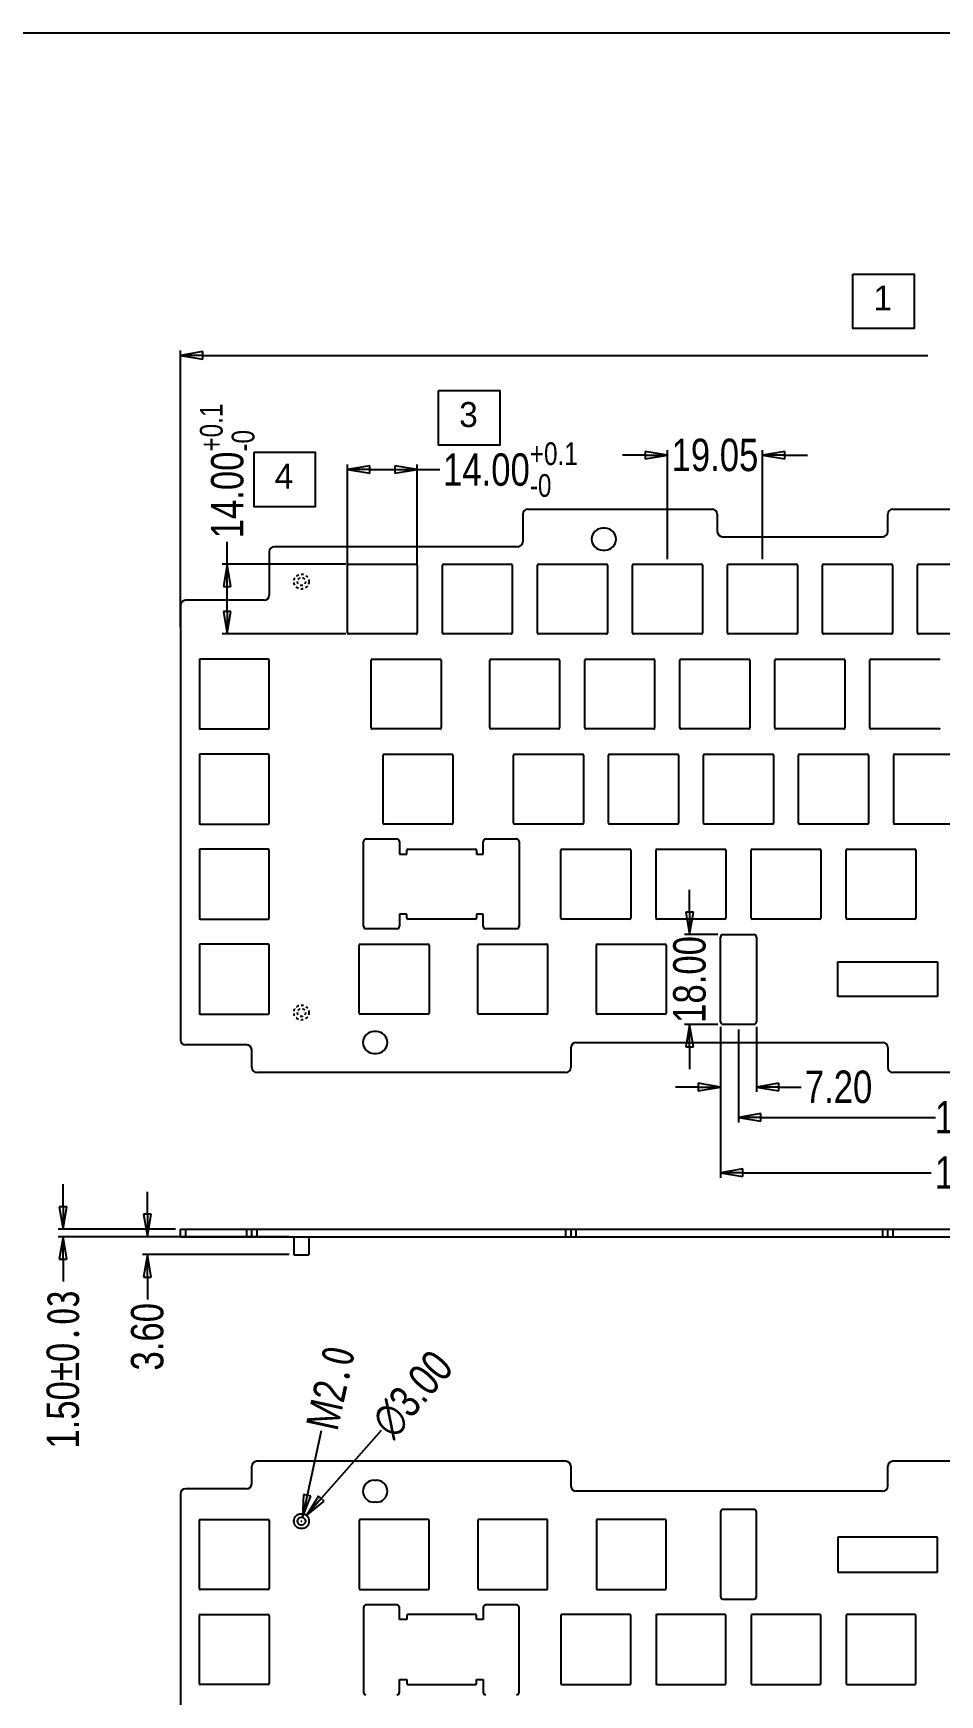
# Model space of a CAD drawing. Header units: inches. Extents: x 1737 to 2528, y 62 to 622.
# Drawn here: x 1913.7 to 2095.4, y 289.1 to 622.2 of the extents above; entities that cross this region are included whole.
import ezdxf

# ---------------------------------------------------------------- set-up
doc = ezdxf.new("R2010")
doc.units = ezdxf.units.IN
doc.header["$LTSCALE"] = 5
doc.header["$MEASUREMENT"] = 0
doc.header["$PDMODE"] = 3
doc.header["$PDSIZE"] = 0.3125
doc.linetypes.add('HIDDEN', pattern=[0.2, 0.1, -0.1])
doc.layers.get('0').update_dxf_attribs({"linetype": 'CONTINUOUS'})
doc.layers.get('Defpoints').update_dxf_attribs({"linetype": 'CONTINUOUS'})
doc.styles.get("Standard").update_dxf_attribs({"font": 'txt', "width": 0.8})
doc.styles.add('Youyuan', font='SIMYOU.TTF')
doc.dimstyles.get("Standard").update_dxf_attribs({"dimtxt": 6.5, "dimasz": 4.5, "dimexe": 1, "dimexo": 1, "dimgap": 0.09, "dimtad": 0, "dimzin": 4, "dimdsep": 46, "dimtxsty": 'STANDARD', "dimblk": 'CLOSED', "dimcen": 0.09, "dimclrd": 5, "dimclre": 5, "dimclrt": 6, "dimadec": 0, "dimazin": 0, "dimtp": 0.01, "dimtm": 0.01, "dimtfac": 1, "dimtofl": 0, "dimtmove": 0, "dimatfit": 3, "dimldrblk": 'CLOSED', "dimfxl": 1, "dimtolj": 1, "dimtzin": 4, "dimarcsym": 0})

# ---------------------------------------------------------------- blocks, each defined once
blk = doc.blocks.new('_CLOSED')
at = {"color": 0, "linetype": 'ByBlock'}
for p, q in [((0, 0), (-1, 0.167)), ((-1, 0.167), (-1, -0.167)), ((-1, -0.167), (0, 0)), ((-1, 0), (0, 0))]:
    blk.add_line(p, q, dxfattribs=at)
blk = doc.blocks.new('*D1')
at = {"color": 5, "lineweight": -2}
for p, q in [((1943.21, 503.13), (1943.21, 558.63)), ((1947.71, 557.63), (2093.02, 557.63)), ((2286.48, 557.63), (2141.16, 557.63)), ((2290.98, 515.13), (2290.98, 558.63))]:
    blk.add_line(p, q, dxfattribs=at)
at = {"layer": 'Defpoints', "color": 0}
for p in [(2290.98, 557.63), (2290.98, 514.13), (1943.21, 502.13)]:
    blk.add_point(p, dxfattribs=at)
at = {"color": 5, "lineweight": -2, "xscale": 4.5, "yscale": 4.5, "zscale": 4.5, "rotation": 180}
blk.add_blockref('_CLOSED', (1943.21, 557.63), dxfattribs=at)
at = {"color": 5, "lineweight": -2, "xscale": 4.5, "yscale": 4.5, "zscale": 4.5}
blk.add_blockref('_CLOSED', (2290.98, 557.63), dxfattribs=at)
at = {"color": 6, "insert": (2117.09, 557.63), "char_height": 6.5, "attachment_point": 5}
blk.add_mtext('\\A1;347.77%%P0{\\fSimSun|b0|i0|c134|p2;.15}', dxfattribs=at)
blk = doc.blocks.new('*D3')
at = {"color": 5, "lineweight": -2}
for p, q in [((1919.69, 386.95), (1919.69, 391.45)), ((1942.21, 382.45), (1918.69, 382.45)), ((1942.21, 380.95), (1918.69, 380.95)), ((1919.69, 376.45), (1919.69, 371.95))]:
    blk.add_line(p, q, dxfattribs=at)
at = {"layer": 'Defpoints', "color": 0}
for p in [(1919.69, 380.95), (1943.21, 382.45), (1943.21, 380.95)]:
    blk.add_point(p, dxfattribs=at)
at = {"color": 5, "lineweight": -2, "xscale": 4.5, "yscale": 4.5, "zscale": 4.5}
for p, rotation in [((1919.69, 382.45), 270), ((1919.69, 380.95), 90)]:
    blk.add_blockref('_CLOSED', p, dxfattribs=dict(at, rotation=rotation))
at = {"color": 6, "insert": (1919.69, 354.38), "char_height": 6.5, "attachment_point": 5, "rotation": 90}
blk.add_mtext('\\A1;1.50%%P0{\\fSimSun|b0|i0|c134|p2;.03}', dxfattribs=at)
blk = doc.blocks.new('*D4')
at = {"color": 5, "lineweight": -2}
for p, q in [((1952.58, 515.78), (1952.58, 520.28)), ((1976.38, 515.78), (1951.58, 515.78)), ((1952.58, 506.28), (1952.58, 511.28)), ((1976.38, 501.78), (1951.58, 501.78))]:
    blk.add_line(p, q, dxfattribs=at)
at = {"layer": 'Defpoints', "color": 0}
for p in [(1952.58, 515.78), (1977.38, 515.78), (1977.38, 501.78)]:
    blk.add_point(p, dxfattribs=at)
at = {"color": 5, "lineweight": -2, "xscale": 4.5, "yscale": 4.5, "zscale": 4.5}
for p, rotation in [((1952.58, 515.78), 90), ((1952.58, 501.78), 270)]:
    blk.add_blockref('_CLOSED', p, dxfattribs=dict(at, rotation=rotation))
at = {"color": 6, "insert": (1952.58, 534.45), "char_height": 6.5, "attachment_point": 5, "rotation": 90}
blk.add_mtext('\\A1;14.00{\\H0.7x;\\S+0.1^ -0;}', dxfattribs=at)
blk = doc.blocks.new('*D5')
at = {"color": 5, "lineweight": -2}
for p, q in [((1976.68, 515.64), (1976.68, 535.74)), ((1981.18, 534.74), (1986.18, 534.74)), ((1990.68, 515.64), (1990.68, 535.74)), ((1990.68, 534.74), (1995.18, 534.74))]:
    blk.add_line(p, q, dxfattribs=at)
at = {"layer": 'Defpoints', "color": 0}
for p in [(1990.68, 534.74), (1976.68, 514.64), (1990.68, 514.64)]:
    blk.add_point(p, dxfattribs=at)
at = {"color": 5, "lineweight": -2, "xscale": 4.5, "yscale": 4.5, "zscale": 4.5, "rotation": 180}
blk.add_blockref('_CLOSED', (1976.68, 534.74), dxfattribs=at)
at = {"color": 5, "lineweight": -2, "xscale": 4.5, "yscale": 4.5, "zscale": 4.5}
blk.add_blockref('_CLOSED', (1990.68, 534.74), dxfattribs=at)
at = {"color": 6, "insert": (2009.35, 534.74), "char_height": 6.5, "attachment_point": 5}
blk.add_mtext('\\A1;14.00{\\H0.7x;\\S+0.1^ -0;}', dxfattribs=at)
blk = doc.blocks.new('*D6')
at = {"color": 5, "lineweight": -2}
for p, q in [((2051.46, 423.02), (2051.46, 392.77)), ((2158.66, 423.02), (2158.66, 392.77)), ((2055.96, 393.77), (2093.71, 393.77)), ((2154.16, 393.77), (2116.42, 393.77))]:
    blk.add_line(p, q, dxfattribs=at)
at = {"layer": 'Defpoints', "color": 0}
for p in [(2051.46, 424.02), (2158.66, 424.02), (2158.66, 393.77)]:
    blk.add_point(p, dxfattribs=at)
at = {"color": 5, "lineweight": -2, "xscale": 4.5, "yscale": 4.5, "zscale": 4.5, "rotation": 180}
blk.add_blockref('_CLOSED', (2051.46, 393.77), dxfattribs=at)
at = {"color": 5, "lineweight": -2, "xscale": 4.5, "yscale": 4.5, "zscale": 4.5}
blk.add_blockref('_CLOSED', (2158.66, 393.77), dxfattribs=at)
at = {"color": 6, "insert": (2105.06, 393.77), "char_height": 6.5, "attachment_point": 5}
blk.add_mtext('\\A1;107.20', dxfattribs=at)
blk = doc.blocks.new('*D7')
at = {"color": 5, "lineweight": -2}
for p, q in [((2051.46, 423.02), (2051.46, 409.96)), ((2058.66, 423.02), (2058.66, 409.96)), ((2046.96, 410.96), (2042.46, 410.96)), ((2063.16, 410.96), (2067.66, 410.96))]:
    blk.add_line(p, q, dxfattribs=at)
at = {"layer": 'Defpoints', "color": 0}
for p in [(2051.46, 424.02), (2058.66, 424.02), (2058.66, 410.96)]:
    blk.add_point(p, dxfattribs=at)
at = {"color": 5, "lineweight": -2, "xscale": 4.5, "yscale": 4.5, "zscale": 4.5}
blk.add_blockref('_CLOSED', (2051.46, 410.96), dxfattribs=at)
at = {"color": 5, "lineweight": -2, "xscale": 4.5, "yscale": 4.5, "zscale": 4.5, "rotation": 180}
blk.add_blockref('_CLOSED', (2058.66, 410.96), dxfattribs=at)
at = {"color": 6, "insert": (2075.12, 410.96), "char_height": 6.5, "attachment_point": 5}
blk.add_mtext('\\A1;7.20', dxfattribs=at)
blk = doc.blocks.new('*D8')
at = {"color": 5, "lineweight": -2}
for p, q in [((2045.27, 446.02), (2045.27, 450.52)), ((2050.96, 441.52), (2044.27, 441.52)), ((2050.96, 423.52), (2044.27, 423.52)), ((2045.27, 419.02), (2045.27, 414.52))]:
    blk.add_line(p, q, dxfattribs=at)
at = {"layer": 'Defpoints', "color": 0}
for p in [(2045.27, 441.52), (2051.96, 441.52), (2051.96, 423.52)]:
    blk.add_point(p, dxfattribs=at)
at = {"color": 5, "lineweight": -2, "xscale": 4.5, "yscale": 4.5, "zscale": 4.5}
for p, rotation in [((2045.27, 441.52), 270), ((2045.27, 423.52), 90)]:
    blk.add_blockref('_CLOSED', p, dxfattribs=dict(at, rotation=rotation))
at = {"color": 6, "insert": (2045.27, 432.52), "char_height": 6.5, "attachment_point": 5, "rotation": 90}
blk.add_mtext('\\A1;18.00', dxfattribs=at)
blk = doc.blocks.new('*D9')
at = {"color": 5, "lineweight": -2}
for p, q in [((1983.42, 342.13), (1971.43, 328.44)), ((1967.39, 323.92), (1967.57, 323.92)), ((1967.48, 323.83), (1967.48, 324.01))]:
    blk.add_line(p, q, dxfattribs=at)
at = {"layer": 'Defpoints', "color": 0}
for p in [(1968.46, 325.05), (1966.49, 322.79)]:
    blk.add_point(p, dxfattribs=at)
at = {"color": 5, "lineweight": -2, "xscale": 4.5, "yscale": 4.5, "zscale": 4.5, "rotation": 228.7876814075653}
blk.add_blockref('_CLOSED', (1968.46, 325.05), dxfattribs=at)
at = {"color": 6, "insert": (1989.76, 349.37), "char_height": 6.5, "attachment_point": 5, "rotation": 48.7877}
blk.add_mtext('\\A1;∅3.00', dxfattribs=at)
blk = doc.blocks.new('*D10')
at = {"color": 5, "lineweight": -2}
for p, q in [((1971.44, 342.02), (1968.61, 329.1)), ((1967.39, 323.92), (1967.57, 323.92)), ((1967.48, 323.83), (1967.48, 324.01))]:
    blk.add_line(p, q, dxfattribs=at)
at = {"layer": 'Defpoints', "color": 0}
for p in [(1967.3, 323.14), (1967.65, 324.7)]:
    blk.add_point(p, dxfattribs=at)
at = {"color": 5, "lineweight": -2, "xscale": 4.5, "yscale": 4.5, "zscale": 4.5, "rotation": 257.6401187311615}
blk.add_blockref('_CLOSED', (1967.65, 324.7), dxfattribs=at)
at = {"color": 6, "insert": (1973.33, 350.63), "char_height": 6.5, "attachment_point": 5, "rotation": 77.6401}
blk.add_mtext('\\A1;M2{\\fSimSun|b0|i0|c134|p2;.0}', dxfattribs=at)
blk = doc.blocks.new('*D11')
at = {"color": 5, "lineweight": -2}
for p, q in [((2055.06, 422.52), (2055.06, 403.87)), ((2155.06, 422.52), (2155.06, 403.87)), ((2059.56, 404.87), (2094.57, 404.87)), ((2150.56, 404.87), (2115.55, 404.87))]:
    blk.add_line(p, q, dxfattribs=at)
at = {"layer": 'Defpoints', "color": 0}
for p in [(2055.06, 423.52), (2155.06, 423.52), (2155.06, 404.87)]:
    blk.add_point(p, dxfattribs=at)
at = {"color": 5, "lineweight": -2, "xscale": 4.5, "yscale": 4.5, "zscale": 4.5, "rotation": 180}
blk.add_blockref('_CLOSED', (2055.06, 404.87), dxfattribs=at)
at = {"color": 5, "lineweight": -2, "xscale": 4.5, "yscale": 4.5, "zscale": 4.5}
blk.add_blockref('_CLOSED', (2155.06, 404.87), dxfattribs=at)
at = {"color": 6, "insert": (2105.06, 404.87), "char_height": 6.5, "attachment_point": 5}
blk.add_mtext('\\A1;100.00', dxfattribs=at)
blk = doc.blocks.new('*D14')
at = {"color": 5, "lineweight": -2}
for p, q in [((2036.33, 537.63), (2031.83, 537.63)), ((2040.83, 516.78), (2040.83, 538.63)), ((2059.88, 516.78), (2059.88, 538.63)), ((2064.38, 537.63), (2068.88, 537.63))]:
    blk.add_line(p, q, dxfattribs=at)
at = {"layer": 'Defpoints', "color": 0}
for p in [(2059.88, 537.63), (2040.83, 515.78), (2059.88, 515.78)]:
    blk.add_point(p, dxfattribs=at)
at = {"color": 5, "lineweight": -2, "xscale": 4.5, "yscale": 4.5, "zscale": 4.5}
blk.add_blockref('_CLOSED', (2040.83, 537.63), dxfattribs=at)
at = {"color": 5, "lineweight": -2, "xscale": 4.5, "yscale": 4.5, "zscale": 4.5, "rotation": 180}
blk.add_blockref('_CLOSED', (2059.88, 537.63), dxfattribs=at)
at = {"color": 6, "insert": (2050.35, 537.63), "char_height": 6.5, "attachment_point": 5}
blk.add_mtext('\\A1;19.05', dxfattribs=at)
blk = doc.blocks.new('*D15')
at = {"color": 5, "lineweight": -2}
for p, q in [((1936.59, 385.45), (1936.59, 389.95)), ((1964.98, 380.95), (1935.59, 380.95)), ((1964.98, 377.35), (1935.59, 377.35)), ((1936.59, 372.85), (1936.59, 368.35))]:
    blk.add_line(p, q, dxfattribs=at)
at = {"layer": 'Defpoints', "color": 0}
for p in [(1936.59, 380.95), (1965.98, 380.95), (1965.98, 377.35)]:
    blk.add_point(p, dxfattribs=at)
at = {"color": 5, "lineweight": -2, "xscale": 4.5, "yscale": 4.5, "zscale": 4.5}
for p, rotation in [((1936.59, 380.95), 270), ((1936.59, 377.35), 90)]:
    blk.add_blockref('_CLOSED', p, dxfattribs=dict(at, rotation=rotation))
at = {"color": 6, "insert": (1936.59, 360.89), "char_height": 6.5, "attachment_point": 5, "rotation": 90}
blk.add_mtext('\\A1;3.60', dxfattribs=at)

msp = doc.modelspace()

# ---------------------------------------------------------------- linework, layer by layer
at = {"color": 7, "linetype": 'Continuous'}
for p, q in [((2012.826, 526.78), (2049.826, 526.78)), ((2085.993, 526.78), (2147.993, 526.78)), ((2011.826, 525.78), (2011.826, 520.28)), ((2028.326, 522.98), (2027.826, 522.98)), ((2050.826, 525.78), (2050.826, 522.28)), ((2084.993, 522.28), (2084.993, 525.78)), ((2051.826, 521.28), (2083.993, 521.28)), ((1961.007, 518.28), (1961.007, 509.53)), ((2010.826, 519.28), (1962.007, 519.28)), ((2027.826, 518.58), (2028.326, 518.58)), ((1976.679, 501.98), (1976.679, 515.58)), ((1976.879, 515.78), (1990.479, 515.78)), ((1990.679, 515.58), (1990.679, 501.98)), ((1995.729, 501.98), (1995.729, 515.58)), ((1995.929, 515.78), (2009.529, 515.78)), ((2009.729, 515.58), (2009.729, 501.98)), ((2014.779, 501.98), (2014.779, 515.58)), ((2014.979, 515.78), (2028.579, 515.78)), ((2028.779, 515.58), (2028.779, 501.98)), ((2033.829, 501.98), (2033.829, 515.58)), ((2034.029, 515.78), (2047.629, 515.78)), ((2047.829, 515.58), (2047.829, 501.98)), ((2052.879, 501.98), (2052.879, 515.58)), ((2053.079, 515.78), (2066.679, 515.78)), ((2066.879, 515.58), (2066.879, 501.98)), ((2071.929, 501.98), (2071.929, 515.58)), ((2072.129, 515.78), (2085.729, 515.78)), ((2085.929, 515.58), (2085.929, 501.98)), ((2090.979, 501.98), (2090.979, 515.58)), ((2091.179, 515.78), (2104.779, 515.78)), ((1943.207, 507.53), (1943.207, 420.411)), ((1960.007, 508.53), (1944.207, 508.53)), ((1990.479, 501.78), (1976.879, 501.78)), ((2009.529, 501.78), (1995.929, 501.78)), ((2028.579, 501.78), (2014.979, 501.78)), ((2047.629, 501.78), (2034.029, 501.78)), ((2066.679, 501.78), (2053.079, 501.78)), ((2085.729, 501.78), (2072.129, 501.78)), ((2104.779, 501.78), (2091.179, 501.78)), ((1947.007, 496.531), (1947.007, 482.931)), ((1960.807, 496.731), (1947.207, 496.731)), ((1961.007, 482.931), (1961.007, 496.531)), ((1981.444, 482.931), (1981.444, 496.531)), ((1981.644, 496.731), (1995.244, 496.731)), ((1995.444, 496.531), (1995.444, 482.931)), ((2005.209, 482.931), (2005.209, 496.531)), ((2005.409, 496.731), (2019.009, 496.731)), ((2019.209, 496.531), (2019.209, 482.931)), ((2024.259, 482.931), (2024.259, 496.531)), ((2024.459, 496.731), (2038.059, 496.731)), ((2038.259, 496.531), (2038.259, 482.931)), ((2043.309, 482.931), (2043.309, 496.531)), ((2043.509, 496.731), (2057.109, 496.731)), ((2057.309, 496.531), (2057.309, 482.931)), ((2062.359, 482.931), (2062.359, 496.531)), ((2062.559, 496.731), (2076.159, 496.731)), ((2076.359, 496.531), (2076.359, 482.931)), ((2081.409, 482.931), (2081.409, 496.531)), ((2081.609, 496.731), (2095.209, 496.731)), ((1947.207, 482.731), (1960.807, 482.731)), ((1995.244, 482.731), (1981.644, 482.731)), ((2019.009, 482.731), (2005.409, 482.731)), ((2038.059, 482.731), (2024.459, 482.731)), ((2057.109, 482.731), (2043.509, 482.731)), ((2076.159, 482.731), (2062.559, 482.731)), ((2095.209, 482.731), (2081.609, 482.731)), ((1947.007, 477.48), (1947.007, 463.88)), ((1960.807, 477.68), (1947.207, 477.68)), ((1961.007, 463.88), (1961.007, 477.48)), ((1983.829, 463.88), (1983.829, 477.48)), ((1984.029, 477.68), (1997.629, 477.68)), ((1997.829, 477.48), (1997.829, 463.88)), ((2009.974, 463.88), (2009.974, 477.48)), ((2010.174, 477.68), (2023.774, 477.68)), ((2023.974, 477.48), (2023.974, 463.88)), ((2029.024, 463.88), (2029.024, 477.48)), ((2029.224, 477.68), (2042.824, 477.68)), ((2043.024, 477.48), (2043.024, 463.88)), ((2048.074, 463.88), (2048.074, 477.48)), ((2048.274, 477.68), (2061.874, 477.68)), ((2062.074, 477.48), (2062.074, 463.88)), ((2067.124, 463.88), (2067.124, 477.48)), ((2067.324, 477.68), (2080.924, 477.68)), ((2081.124, 477.48), (2081.124, 463.88)), ((2086.174, 463.88), (2086.174, 477.48)), ((2086.374, 477.68), (2099.974, 477.68)), ((1947.207, 463.68), (1960.807, 463.68)), ((1997.629, 463.68), (1984.029, 463.68)), ((2023.774, 463.68), (2010.174, 463.68)), ((2042.824, 463.68), (2029.224, 463.68)), ((2061.874, 463.68), (2048.274, 463.68)), ((2080.924, 463.68), (2067.324, 463.68)), ((2099.974, 463.68), (2086.374, 463.68)), ((1979.902, 443.189), (1979.902, 460.189)), ((1980.402, 460.689), (1986.602, 460.689)), ((1987.102, 460.189), (1987.102, 457.63)), ((2003.902, 457.63), (2003.902, 460.189)), ((2004.402, 460.689), (2010.602, 460.689)), ((2011.102, 460.189), (2011.102, 443.189)), ((1947.007, 458.43), (1947.007, 444.83)), ((1960.807, 458.63), (1947.207, 458.63)), ((1961.007, 444.83), (1961.007, 458.43)), ((1987.102, 457.63), (1988.579, 457.63)), ((1988.579, 457.63), (1988.579, 458.43)), ((1988.779, 458.63), (2002.379, 458.63)), ((2002.579, 458.43), (2002.579, 457.63)), ((2002.579, 457.63), (2003.902, 457.63)), ((2019.484, 444.83), (2019.484, 458.43)), ((2019.684, 458.63), (2033.284, 458.63)), ((2033.484, 458.43), (2033.484, 444.83)), ((2038.534, 444.83), (2038.534, 458.43)), ((2038.734, 458.63), (2052.334, 458.63)), ((2052.534, 458.43), (2052.534, 444.83)), ((2057.584, 444.83), (2057.584, 458.43)), ((2057.784, 458.63), (2071.384, 458.63)), ((2071.584, 458.43), (2071.584, 444.83)), ((2076.634, 444.83), (2076.634, 458.43)), ((2076.834, 458.63), (2090.434, 458.63)), ((2090.634, 458.43), (2090.634, 444.83)), ((1947.207, 444.63), (1960.807, 444.63)), ((1987.102, 445.63), (1987.102, 443.189)), ((1988.579, 445.63), (1987.102, 445.63)), ((1988.579, 444.83), (1988.579, 445.63)), ((2002.379, 444.63), (1988.779, 444.63)), ((2002.579, 445.63), (2002.579, 444.83)), ((2003.902, 445.63), (2002.579, 445.63)), ((2003.902, 443.189), (2003.902, 445.63)), ((2033.284, 444.63), (2019.684, 444.63)), ((2052.334, 444.63), (2038.734, 444.63)), ((2071.384, 444.63), (2057.784, 444.63)), ((2090.434, 444.63), (2076.834, 444.63)), ((1986.602, 442.689), (1980.402, 442.689)), ((2010.602, 442.689), (2004.402, 442.689)), ((2051.462, 424.022), (2051.462, 441.022)), ((2051.962, 441.522), (2058.162, 441.522)), ((2058.662, 441.022), (2058.662, 424.022)), ((1947.007, 439.381), (1947.007, 425.781)), ((1960.807, 439.581), (1947.207, 439.581)), ((1961.007, 425.781), (1961.007, 439.381)), ((1979.049, 425.781), (1979.049, 439.381)), ((1979.249, 439.581), (1992.849, 439.581)), ((1993.049, 439.381), (1993.049, 425.781)), ((2002.814, 425.781), (2002.814, 439.381)), ((2003.014, 439.581), (2016.614, 439.581)), ((2016.814, 439.381), (2016.814, 425.781)), ((2026.579, 425.781), (2026.579, 439.381)), ((2026.779, 439.581), (2040.379, 439.581)), ((2040.579, 439.381), (2040.579, 425.781)), ((2074.984, 429.081), (2074.984, 436.081)), ((2074.984, 436.081), (2094.984, 436.081)), ((2094.984, 436.081), (2094.984, 429.081)), ((2094.984, 429.081), (2074.984, 429.081)), ((1947.207, 425.581), (1960.807, 425.581)), ((1992.849, 425.581), (1979.249, 425.581)), ((2016.614, 425.581), (2003.014, 425.581)), ((2040.379, 425.581), (2026.779, 425.581)), ((2058.162, 423.522), (2051.962, 423.522)), ((1982.493, 422.086), (1981.993, 422.086)), ((2022.493, 419.886), (2083.993, 419.886)), ((1956.493, 419.411), (1944.207, 419.411)), ((1957.493, 414.886), (1957.493, 418.411)), ((1981.993, 417.686), (1982.493, 417.686)), ((2021.493, 418.886), (2021.493, 414.886)), ((2084.993, 418.886), (2084.993, 414.886)), ((2020.493, 413.886), (1958.493, 413.886)), ((2147.993, 413.886), (2085.993, 413.886)), ((1943.207, 380.947), (1943.207, 382.447)), ((1943.207, 382.447), (2290.979, 382.447)), ((1943.207, 380.947), (2290.979, 380.947)), ((1944.207, 382.447), (1944.207, 380.947)), ((1956.493, 380.947), (1956.493, 382.447)), ((1957.493, 380.947), (1957.493, 382.447)), ((1958.493, 382.447), (1958.493, 380.947)), ((1965.975, 380.947), (1965.975, 377.347)), ((1968.975, 380.947), (1968.975, 377.347)), ((2020.493, 380.947), (2020.493, 382.447)), ((2021.493, 382.447), (2021.493, 380.947)), ((2022.493, 382.447), (2022.493, 380.947)), ((2083.993, 380.947), (2083.993, 382.447)), ((2084.993, 380.947), (2084.993, 382.447)), ((2085.993, 382.447), (2085.993, 380.947)), ((1965.975, 377.347), (1968.975, 377.347)), ((1957.493, 331.397), (1957.493, 334.922)), ((2020.493, 335.922), (1958.493, 335.922)), ((2021.493, 334.922), (2021.493, 330.922)), ((2084.993, 330.922), (2084.993, 334.922)), ((2147.993, 335.922), (2085.993, 335.922)), ((1956.493, 330.397), (1944.207, 330.397)), ((1981.993, 332.122), (1982.493, 332.122)), ((2083.993, 329.922), (2022.493, 329.922)), ((1943.207, 329.397), (1943.207, 242.278)), ((1982.493, 327.722), (1981.993, 327.722)), ((1947.007, 310.428), (1947.007, 324.028)), ((1947.207, 324.228), (1960.807, 324.228)), ((1961.007, 324.028), (1961.007, 310.428)), ((1979.049, 324.028), (1979.049, 310.428)), ((1992.849, 324.228), (1979.249, 324.228)), ((1993.049, 310.428), (1993.049, 324.028)), ((2002.814, 324.028), (2002.814, 310.428)), ((2016.614, 324.228), (2003.014, 324.228)), ((2016.814, 310.428), (2016.814, 324.028)), ((2026.579, 324.028), (2026.579, 310.428)), ((2040.379, 324.228), (2026.779, 324.228)), ((2040.579, 310.428), (2040.579, 324.028)), ((2051.462, 325.786), (2051.462, 308.786)), ((2058.162, 326.286), (2051.962, 326.286)), ((2058.662, 308.786), (2058.662, 325.786)), ((2074.984, 320.728), (2074.984, 313.728)), ((2094.984, 320.728), (2074.984, 320.728)), ((2094.984, 313.728), (2094.984, 320.728)), ((2074.984, 313.728), (2094.984, 313.728)), ((1960.807, 310.228), (1947.207, 310.228)), ((1979.249, 310.228), (1992.849, 310.228)), ((2003.014, 310.228), (2016.614, 310.228)), ((2026.779, 310.228), (2040.379, 310.228)), ((1979.902, 306.619), (1979.902, 289.619)), ((1986.602, 307.119), (1980.402, 307.119)), ((1987.102, 304.178), (1987.102, 306.619)), ((2003.902, 306.619), (2003.902, 304.178)), ((2010.602, 307.119), (2004.402, 307.119)), ((2011.102, 289.619), (2011.102, 306.619)), ((2051.962, 308.286), (2058.162, 308.286)), ((1947.007, 291.378), (1947.007, 304.978)), ((1947.207, 305.178), (1960.807, 305.178)), ((1961.007, 304.978), (1961.007, 291.378)), ((1988.579, 304.178), (1987.102, 304.178)), ((1988.579, 304.978), (1988.579, 304.178)), ((2002.379, 305.178), (1988.779, 305.178)), ((2002.579, 304.178), (2002.579, 304.978)), ((2003.902, 304.178), (2002.579, 304.178)), ((2019.484, 304.978), (2019.484, 291.378)), ((2033.284, 305.178), (2019.684, 305.178)), ((2033.484, 291.378), (2033.484, 304.978)), ((2038.534, 304.978), (2038.534, 291.378)), ((2052.334, 305.178), (2038.734, 305.178)), ((2052.534, 291.378), (2052.534, 304.978)), ((2057.584, 304.978), (2057.584, 291.378)), ((2071.384, 305.178), (2057.784, 305.178)), ((2071.584, 291.378), (2071.584, 304.978)), ((2076.634, 304.978), (2076.634, 291.378)), ((2090.434, 305.178), (2076.834, 305.178)), ((2090.634, 291.378), (2090.634, 304.978)), ((1960.807, 291.178), (1947.207, 291.178)), ((1987.102, 289.619), (1987.102, 292.178)), ((1987.102, 292.178), (1988.579, 292.178)), ((1988.579, 292.178), (1988.579, 291.378)), ((1988.779, 291.178), (2002.379, 291.178)), ((2002.579, 291.378), (2002.579, 292.178)), ((2002.579, 292.178), (2003.902, 292.178)), ((2003.902, 292.178), (2003.902, 289.619)), ((2019.684, 291.178), (2033.284, 291.178)), ((2038.734, 291.178), (2052.334, 291.178)), ((2057.784, 291.178), (2071.384, 291.178)), ((2076.834, 291.178), (2090.434, 291.178))]:
    msp.add_line(p, q, dxfattribs=at)
for points in [[(1736.695, 62.379), (2528.46, 62.379), (2528.46, 622.213), (1736.695, 622.213)], [(2078.01, 573.933), (2090.256, 573.933), (2090.256, 563.009), (2078.01, 563.009)], [(1994.957, 550.569), (2007.203, 550.569), (2007.203, 539.645), (1994.957, 539.645)], [(1957.975, 538.215), (1970.222, 538.215), (1970.222, 527.291), (1957.975, 527.291)]]:
    msp.add_lwpolyline(points, close=True)
at = {"color": 8, "linetype": 'HIDDEN'}
for centre, radius in [((1967.475, 512.28), 1.5), ((1967.475, 512.28), 0.8), ((1967.475, 425.886), 1.5), ((1967.475, 425.886), 0.8)]:
    msp.add_circle(centre, radius, dxfattribs=at)
at = {"color": 7, "linetype": 'Continuous'}
for radius in [1.5, 0.8]:
    msp.add_circle((1967.475, 323.922), radius, dxfattribs=at)
for centre, radius, start, end in [((2012.826, 525.78), 1, 90, 180), ((2049.826, 525.78), 1, 0, 90), ((2085.993, 525.78), 1, 90, 180), ((2027.826, 520.78), 2.2, 90, 270), ((2028.326, 520.78), 2.2, 270, 90), ((2010.826, 520.28), 1, 270, 0), ((2051.826, 522.28), 1, 180, 270), ((2083.993, 522.28), 1, 270, 0), ((1962.007, 518.28), 1, 90, 180), ((1976.879, 515.58), 0.2, 90, 180), ((1990.479, 515.58), 0.2, 0, 90), ((1995.929, 515.58), 0.2, 90, 180), ((2009.529, 515.58), 0.2, 0, 90), ((2014.979, 515.58), 0.2, 90, 180), ((2028.579, 515.58), 0.2, 0, 90), ((2034.029, 515.58), 0.2, 90, 180), ((2047.629, 515.58), 0.2, 0, 90), ((2053.079, 515.58), 0.2, 90, 180), ((2066.679, 515.58), 0.2, 0, 90), ((2072.129, 515.58), 0.2, 90, 180), ((2085.729, 515.58), 0.2, 0, 90), ((2091.179, 515.58), 0.2, 90, 180), ((1944.207, 507.53), 1, 90, 180), ((1960.007, 509.53), 1, 270, 0), ((1976.879, 501.98), 0.2, 180, 270), ((1990.479, 501.98), 0.2, 270, 0), ((1995.929, 501.98), 0.2, 180, 270), ((2009.529, 501.98), 0.2, 270, 0), ((2014.979, 501.98), 0.2, 180, 270), ((2028.579, 501.98), 0.2, 270, 0), ((2034.029, 501.98), 0.2, 180, 270), ((2047.629, 501.98), 0.2, 270, 0), ((2053.079, 501.98), 0.2, 180, 270), ((2066.679, 501.98), 0.2, 270, 0), ((2072.129, 501.98), 0.2, 180, 270), ((2085.729, 501.98), 0.2, 270, 0), ((2091.179, 501.98), 0.2, 180, 270), ((1947.207, 496.531), 0.2, 90, 180), ((1960.807, 496.531), 0.2, 0, 90), ((1981.644, 496.531), 0.2, 90, 180), ((1995.244, 496.531), 0.2, 0, 90), ((2005.409, 496.531), 0.2, 90, 180), ((2019.009, 496.531), 0.2, 0, 90), ((2024.459, 496.531), 0.2, 90, 180), ((2038.059, 496.531), 0.2, 0, 90), ((2043.509, 496.531), 0.2, 90, 180), ((2057.109, 496.531), 0.2, 0, 90), ((2062.559, 496.531), 0.2, 90, 180), ((2076.159, 496.531), 0.2, 0, 90), ((2081.609, 496.531), 0.2, 90, 180), ((2095.209, 496.531), 0.2, 0, 90), ((1947.207, 482.931), 0.2, 180, 270), ((1960.807, 482.931), 0.2, 270, 0), ((1981.644, 482.931), 0.2, 180, 270), ((1995.244, 482.931), 0.2, 270, 0), ((2005.409, 482.931), 0.2, 180, 270), ((2019.009, 482.931), 0.2, 270, 0), ((2024.459, 482.931), 0.2, 180, 270), ((2038.059, 482.931), 0.2, 270, 0), ((2043.509, 482.931), 0.2, 180, 270), ((2057.109, 482.931), 0.2, 270, 0), ((2062.559, 482.931), 0.2, 180, 270), ((2076.159, 482.931), 0.2, 270, 0), ((2081.609, 482.931), 0.2, 180, 270), ((2095.209, 482.931), 0.2, 270, 0), ((1947.207, 477.48), 0.2, 90, 180), ((1960.807, 477.48), 0.2, 0, 90), ((1984.029, 477.48), 0.2, 90, 180), ((1997.629, 477.48), 0.2, 0, 90), ((2010.174, 477.48), 0.2, 90, 180), ((2023.774, 477.48), 0.2, 0, 90), ((2029.224, 477.48), 0.2, 90, 180), ((2042.824, 477.48), 0.2, 0, 90), ((2048.274, 477.48), 0.2, 90, 180), ((2061.874, 477.48), 0.2, 0, 90), ((2067.324, 477.48), 0.2, 90, 180), ((2080.924, 477.48), 0.2, 0, 90), ((2086.374, 477.48), 0.2, 90, 180), ((1947.207, 463.88), 0.2, 180, 270), ((1960.807, 463.88), 0.2, 270, 0), ((1984.029, 463.88), 0.2, 180, 270), ((1997.629, 463.88), 0.2, 270, 0), ((2010.174, 463.88), 0.2, 180, 270), ((2023.774, 463.88), 0.2, 270, 0), ((2029.224, 463.88), 0.2, 180, 270), ((2042.824, 463.88), 0.2, 270, 0), ((2048.274, 463.88), 0.2, 180, 270), ((2061.874, 463.88), 0.2, 270, 0), ((2067.324, 463.88), 0.2, 180, 270), ((2080.924, 463.88), 0.2, 270, 0), ((2086.374, 463.88), 0.2, 180, 270), ((1980.402, 460.189), 0.5, 90, 180), ((1986.602, 460.189), 0.5, 0, 90), ((2004.402, 460.189), 0.5, 90, 180), ((2010.602, 460.189), 0.5, 0, 90), ((1947.207, 458.43), 0.2, 90, 180), ((1960.807, 458.43), 0.2, 0, 90), ((1988.779, 458.43), 0.2, 90, 180), ((2002.379, 458.43), 0.2, 0, 90), ((2019.684, 458.43), 0.2, 90, 180), ((2033.284, 458.43), 0.2, 0, 90), ((2038.734, 458.43), 0.2, 90, 180), ((2052.334, 458.43), 0.2, 0, 90), ((2057.784, 458.43), 0.2, 90, 180), ((2071.384, 458.43), 0.2, 0, 90), ((2076.834, 458.43), 0.2, 90, 180), ((2090.434, 458.43), 0.2, 0, 90), ((1947.207, 444.83), 0.2, 180, 270), ((1960.807, 444.83), 0.2, 270, 0), ((1980.402, 443.189), 0.5, 180, 270), ((1986.602, 443.189), 0.5, 270, 0), ((1988.779, 444.83), 0.2, 180, 270), ((2002.379, 444.83), 0.2, 270, 0), ((2004.402, 443.189), 0.5, 180, 270), ((2010.602, 443.189), 0.5, 270, 0), ((2019.684, 444.83), 0.2, 180, 270), ((2033.284, 444.83), 0.2, 270, 0), ((2038.734, 444.83), 0.2, 180, 270), ((2052.334, 444.83), 0.2, 270, 0), ((2057.784, 444.83), 0.2, 180, 270), ((2071.384, 444.83), 0.2, 270, 0), ((2076.834, 444.83), 0.2, 180, 270), ((2090.434, 444.83), 0.2, 270, 0), ((2051.962, 441.022), 0.5, 90, 180), ((2058.162, 441.022), 0.5, 0, 90), ((1947.207, 439.381), 0.2, 90, 180), ((1960.807, 439.381), 0.2, 0, 90), ((1979.249, 439.381), 0.2, 90, 180), ((1992.849, 439.381), 0.2, 0, 90), ((2003.014, 439.381), 0.2, 90, 180), ((2016.614, 439.381), 0.2, 0, 90), ((2026.779, 439.381), 0.2, 90, 180), ((2040.379, 439.381), 0.2, 0, 90), ((1947.207, 425.781), 0.2, 180, 270), ((1960.807, 425.781), 0.2, 270, 0), ((1979.249, 425.781), 0.2, 180, 270), ((1992.849, 425.781), 0.2, 270, 0), ((2003.014, 425.781), 0.2, 180, 270), ((2016.614, 425.781), 0.2, 270, 0), ((2026.779, 425.781), 0.2, 180, 270), ((2040.379, 425.781), 0.2, 270, 0), ((2051.962, 424.022), 0.5, 180, 270), ((2058.162, 424.022), 0.5, 270, 0), ((1944.207, 420.411), 1, 180, 270), ((1981.993, 419.886), 2.2, 90, 270), ((1982.493, 419.886), 2.2, 270, 90), ((2022.493, 418.886), 1, 90, 180), ((2083.993, 418.886), 1, 0, 90), ((1956.493, 418.411), 1, 0, 90), ((1958.493, 414.886), 1, 180, 270), ((2020.493, 414.886), 1, 270, 0), ((2085.993, 414.886), 1, 180, 270), ((1958.493, 334.922), 1, 90, 180), ((2020.493, 334.922), 1, 0, 90), ((2085.993, 334.922), 1, 90, 180), ((1944.207, 329.397), 1, 90, 180), ((1956.493, 331.397), 1, 270, 0), ((1981.993, 329.922), 2.2, 90, 270), ((1982.493, 329.922), 2.2, 270, 90), ((2022.493, 330.922), 1, 180, 270), ((2083.993, 330.922), 1, 270, 0), ((1947.207, 324.028), 0.2, 90, 180), ((1960.807, 324.028), 0.2, 0, 90), ((1979.249, 324.028), 0.2, 90, 180), ((1992.849, 324.028), 0.2, 0, 90), ((2003.014, 324.028), 0.2, 90, 180), ((2016.614, 324.028), 0.2, 0, 90), ((2026.779, 324.028), 0.2, 90, 180), ((2040.379, 324.028), 0.2, 0, 90), ((2051.962, 325.786), 0.5, 90, 180), ((2058.162, 325.786), 0.5, 0, 90), ((1947.207, 310.428), 0.2, 180, 270), ((1960.807, 310.428), 0.2, 270, 0), ((1979.249, 310.428), 0.2, 180, 270), ((1992.849, 310.428), 0.2, 270, 0), ((2003.014, 310.428), 0.2, 180, 270), ((2016.614, 310.428), 0.2, 270, 0), ((2026.779, 310.428), 0.2, 180, 270), ((2040.379, 310.428), 0.2, 270, 0), ((1980.402, 306.619), 0.5, 90, 180), ((1986.602, 306.619), 0.5, 0, 90), ((2004.402, 306.619), 0.5, 90, 180), ((2010.602, 306.619), 0.5, 0, 90), ((2051.962, 308.786), 0.5, 180, 270), ((2058.162, 308.786), 0.5, 270, 0), ((1947.207, 304.978), 0.2, 90, 180), ((1960.807, 304.978), 0.2, 0, 90), ((1988.779, 304.978), 0.2, 90, 180), ((2002.379, 304.978), 0.2, 0, 90), ((2019.684, 304.978), 0.2, 90, 180), ((2033.284, 304.978), 0.2, 0, 90), ((2038.734, 304.978), 0.2, 90, 180), ((2052.334, 304.978), 0.2, 0, 90), ((2057.784, 304.978), 0.2, 90, 180), ((2071.384, 304.978), 0.2, 0, 90), ((2076.834, 304.978), 0.2, 90, 180), ((2090.434, 304.978), 0.2, 0, 90), ((1947.207, 291.378), 0.2, 180, 270), ((1960.807, 291.378), 0.2, 270, 0), ((1988.779, 291.378), 0.2, 180, 270), ((2002.379, 291.378), 0.2, 270, 0), ((2019.684, 291.378), 0.2, 180, 270), ((2033.284, 291.378), 0.2, 270, 0), ((2038.734, 291.378), 0.2, 180, 270), ((2052.334, 291.378), 0.2, 270, 0), ((2057.784, 291.378), 0.2, 180, 270), ((2071.384, 291.378), 0.2, 270, 0), ((2076.834, 291.378), 0.2, 180, 270), ((2090.434, 291.378), 0.2, 270, 0), ((1980.402, 289.619), 0.5, 180, 270), ((1986.602, 289.619), 0.5, 270, 0), ((2004.402, 289.619), 0.5, 180, 270), ((2010.602, 289.619), 0.5, 270, 0)]:
    msp.add_arc(centre, radius, start, end, dxfattribs=at)

# ---------------------------------------------------------------- texts
at = {"char_height": 5, "attachment_point": 1, "style": 'Youyuan'}
for s, insert in [('1', (2082.141, 571.63)), ('3', (1999.088, 548.267)), ('4', (1962.106, 535.912))]:
    msp.add_mtext_dynamic_manual_height_columns(s, width=6.85145, gutter_width=10, heights=[0], dxfattribs=dict(at, insert=insert))

# ---------------------------------------------------------------- dimensions: what is measured, and where the dimension line sits
dim = msp.add_linear_dim(base=(2290.979, 557.626), p1=(1943.207, 502.127), p2=(2290.979, 514.135), text='<>%%P0{\\fSimSun|b0|i0|c134|p2;.15}', dimstyle='STANDARD')
dim.commit()
dim.dimension.update_dxf_attribs({"geometry": '*D1', "text_midpoint": (2117.093, 557.626), "dimtype": 160})
for base, p1, p2, text, picture, middle in [((1952.583, 515.78), (1977.384, 501.78), (1977.384, 515.78), '<>{\\H0.7x;\\S+0.1^ -0;}', '*D4', (1952.583, 534.454)), ((1919.691, 380.947), (1943.207, 382.447), (1943.207, 380.947), '<>%%P0{\\fSimSun|b0|i0|c134|p2;.03}', '*D3', (1919.691, 354.378))]:
    dim = msp.add_linear_dim(base=base, p1=p1, p2=p2, angle=90, text=text, dimstyle='STANDARD')
    dim.commit()
    dim.dimension.update_dxf_attribs({"geometry": picture, "text_midpoint": middle})
dim = msp.add_linear_dim(base=(1990.679, 534.737), p1=(1976.679, 514.637), p2=(1990.679, 514.637), text='<>{\\H0.7x;\\S+0.1^ -0;}', dimstyle='STANDARD')
dim.commit()
dim.dimension.update_dxf_attribs({"geometry": '*D5', "text_midpoint": (2009.353, 534.737)})
for base, p1, p2, picture, middle in [((2059.879, 537.634), (2040.829, 515.78), (2059.879, 515.78), '*D14', (2050.354, 537.634)), ((2058.662, 410.963), (2051.462, 424.022), (2058.662, 424.022), '*D7', (2075.119, 410.963)), ((2155.062, 404.872), (2055.062, 423.522), (2155.062, 423.522), '*D11', (2105.062, 404.872))]:
    dim = msp.add_linear_dim(base=base, p1=p1, p2=p2, dimstyle='STANDARD')
    dim.commit()
    dim.dimension.update_dxf_attribs({"geometry": picture, "text_midpoint": middle})
dim = msp.add_linear_dim(base=(2045.274, 441.522), p1=(2051.962, 423.522), p2=(2051.962, 441.522), angle=90, dimstyle='STANDARD')
dim.commit()
dim.dimension.update_dxf_attribs({"geometry": '*D8', "text_midpoint": (2045.274, 432.522)})
dim = msp.add_linear_dim(base=(2158.662, 393.765), p1=(2051.462, 424.022), p2=(2158.662, 424.022), dimstyle='STANDARD')
dim.commit()
dim.dimension.update_dxf_attribs({"geometry": '*D6', "text_midpoint": (2105.062, 393.765), "dimtype": 160})
dim = msp.add_linear_dim(base=(1936.589, 380.947), p1=(1965.975, 377.347), p2=(1965.975, 380.947), angle=90, dimstyle='STANDARD')
dim.commit()
dim.dimension.update_dxf_attribs({"geometry": '*D15', "text_midpoint": (1936.589, 360.89), "dimtype": 160})
dim = msp.add_diameter_dim_2p(p1=(1966.487, 322.794), p2=(1968.464, 325.051), dimstyle='STANDARD')
dim.commit()
dim.dimension.update_dxf_attribs({"geometry": '*D9', "text_midpoint": (1989.762, 349.369), "dimtype": 163})
dim = msp.add_diameter_dim_2p(p1=(1967.304, 323.141), p2=(1967.647, 324.704), text='M2{\\fSimSun|b0|i0|c134|p2;.0}', dimstyle='STANDARD')
dim.commit()
dim.dimension.update_dxf_attribs({"geometry": '*D10', "text_midpoint": (1973.328, 350.632), "dimtype": 163})

doc.saveas('drawing.dxf')
